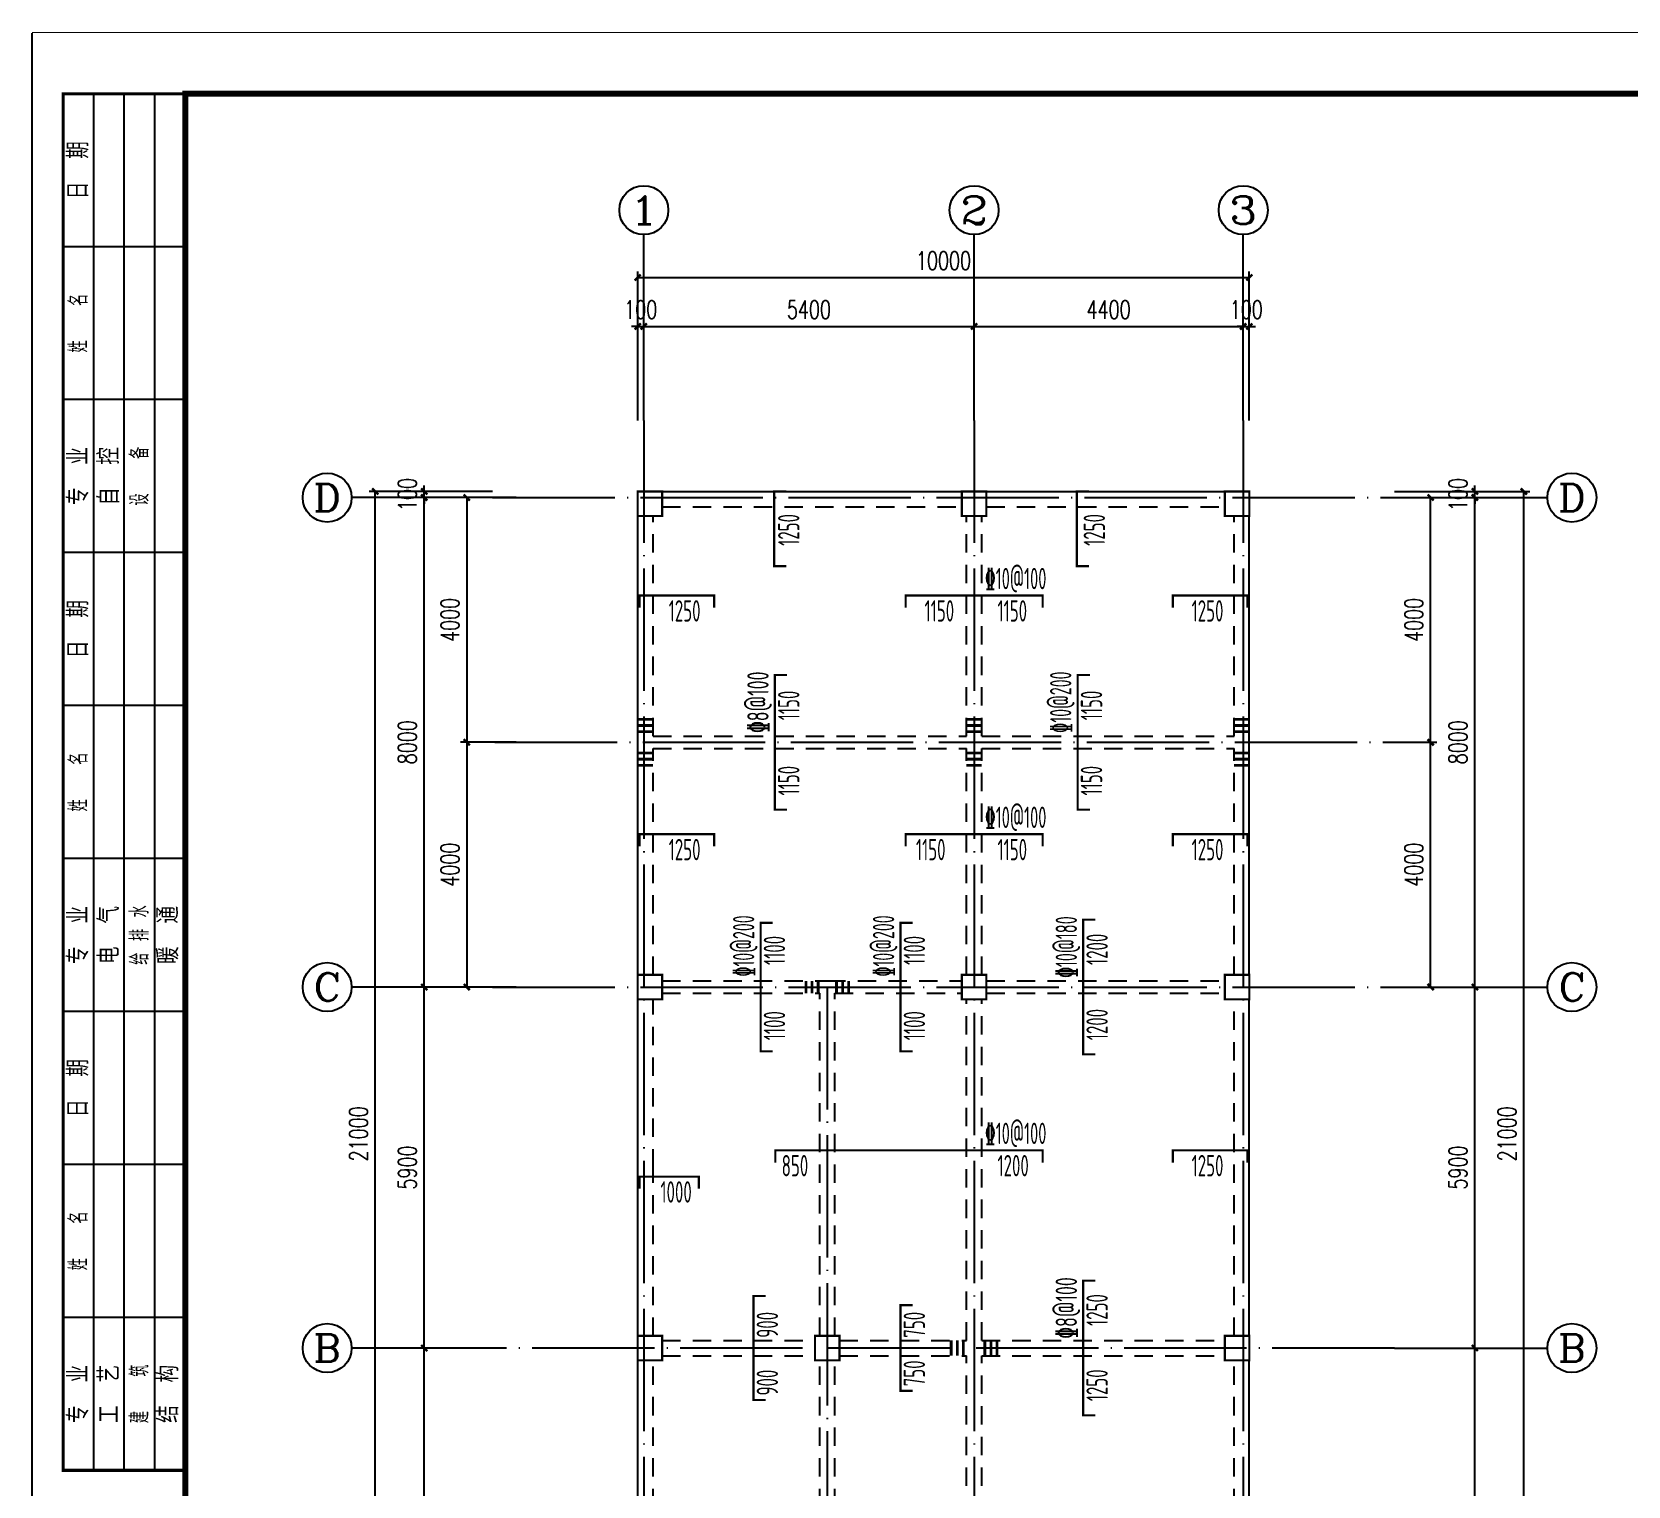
# Model space of a CAD drawing. Extents: x 5827 to 252697, y -546879 to 4066219.
# Drawn here: x 46554 to 72652, y -409546 to -385779 of the extents above; entities that cross this region are included whole.
import ezdxf
from ezdxf.enums import TextEntityAlignment as Align

# ---------------------------------------------------------------- set-up
doc = ezdxf.new("R2010")
doc.units = 0
doc.header["$MEASUREMENT"] = 0
doc.linetypes.add('3', pattern=[500, 300, -200])
doc.linetypes.add('DOTE', pattern=[2.42, 2, -0.2, 0.02, -0.2])
for name, color, linetype in [('1305', 1, 'Continuous'), ('AXIS', 3, 'Continuous'), ('AXIS_TEXT', 7, 'Continuous'), ('DOTE', 1, 'DOTE'), ('FRAME', 3, 'Continuous'), ('S_BEAM', 4, 'Continuous'), ('S_BEAMDASH', 134, '3'), ('S_BEAMDIMMASS', 2, 'Continuous'), ('S_CL', 2, 'Continuous'), ('S_SUBBEAMHOOP', 1, 'Continuous'), ('填充', 8, 'Continuous')]:
    doc.layers.add(name, color=color, linetype=linetype)
doc.styles.add('_TCH_AXIS', font='COMPLEX', dxfattribs={"bigfont": 'GBCBIG'})
doc.styles.add('_TCH_DIM_T3', font='SIMPLEX', dxfattribs={"width": 0.705882, "bigfont": 'GBCBIG'})
doc.styles.add('COMPLEX', font='COMPLEX')
doc.styles.add('DXFS', font='txt.shx', dxfattribs={"width": 0.7, "bigfont": 'dxfs.shx'})
doc.styles.get("Standard").update_dxf_attribs({"font": 'tssdeng.shx', "width": 0.6, "bigfont": 'a.shx'})
doc.dimstyles.new('_TCH_ARCH&&100', dxfattribs={"dimtxt": 297.5, "dimasz": 100, "dimexe": 100, "dimexo": 0, "dimgap": 126.25, "dimtad": 1, "dimdec": 0, "dimzin": 0, "dimdsep": 46, "dimtxsty": '_TCH_DIM_T3', "dimblk": 'ARCHTICK', "dimcen": 0.09, "dimclrt": 7, "dimazin": 2, "dimtfac": 1, "dimtdec": 0, "dimtix": 1, "dimtmove": 2, "dimatfit": 3, "dimfxl": 0, "dimtolj": 1, "dimtzin": 0, "dimarcsym": 0})

# ---------------------------------------------------------------- blocks, each defined once
blk = doc.blocks.new('_ArchTick')
at = {"color": 0, "linetype": 'ByBlock', "const_width": 0.4}
blk.add_lwpolyline([(-0.5, -0.5), (0.5, 0.5)], dxfattribs=at)
blk = doc.blocks.new('*D377')
at = {"layer": 'AXIS', "color": 0, "lineweight": -2, "transparency": 16777216}
for p, q in [((56459, -390593), (56359, -390593)), ((56459, -392129), (56459, -390493)), ((56459, -390593), (56559, -390593)), ((56559, -392129), (56559, -390493)), ((56559, -390593), (56659, -390593))]:
    blk.add_line(p, q, dxfattribs=at)
at = {"layer": 'Defpoints', "color": 0, "transparency": 16777216}
for p in [(56559, -390593), (56459, -392129), (56559, -392129)]:
    blk.add_point(p, dxfattribs=at)
at = {"layer": 'AXIS', "color": 0, "lineweight": -2, "transparency": 16777216, "xscale": 100, "yscale": 100, "zscale": 100}
blk.add_blockref('_ArchTick', (56459, -390593), dxfattribs=at)
at = {"layer": 'AXIS', "color": 0, "lineweight": -2, "transparency": 16777216, "xscale": 100, "yscale": 100, "zscale": 100, "rotation": 180}
blk.add_blockref('_ArchTick', (56559, -390593), dxfattribs=at)
at = {"layer": 'AXIS', "color": 7, "transparency": 16777216, "insert": (56509, -390318), "char_height": 297.5, "attachment_point": 5, "style": '_TCH_DIM_T3'}
blk.add_mtext('\\A1;100', dxfattribs=at)
blk = doc.blocks.new('*D378')
at = {"layer": 'AXIS', "color": 0, "lineweight": -2, "transparency": 16777216}
for p, q in [((56559, -392129), (56559, -390493)), ((56559, -390593), (61959, -390593)), ((61959, -392129), (61959, -390493))]:
    blk.add_line(p, q, dxfattribs=at)
at = {"layer": 'Defpoints', "color": 0, "transparency": 16777216}
for p in [(61959, -390593), (56559, -392129), (61959, -392129)]:
    blk.add_point(p, dxfattribs=at)
at = {"layer": 'AXIS', "color": 0, "lineweight": -2, "transparency": 16777216, "xscale": 100, "yscale": 100, "zscale": 100, "rotation": 180}
blk.add_blockref('_ArchTick', (56559, -390593), dxfattribs=at)
at = {"layer": 'AXIS', "color": 0, "lineweight": -2, "transparency": 16777216, "xscale": 100, "yscale": 100, "zscale": 100}
blk.add_blockref('_ArchTick', (61959, -390593), dxfattribs=at)
at = {"layer": 'AXIS', "color": 7, "transparency": 16777216, "insert": (59259, -390318), "char_height": 297.5, "attachment_point": 5, "style": '_TCH_DIM_T3'}
blk.add_mtext('\\A1;5400', dxfattribs=at)
blk = doc.blocks.new('*D379')
at = {"layer": 'AXIS', "color": 0, "lineweight": -2, "transparency": 16777216}
for p, q in [((61959, -392129), (61959, -390493)), ((61959, -390593), (66359, -390593)), ((66359, -392129), (66359, -390493))]:
    blk.add_line(p, q, dxfattribs=at)
at = {"layer": 'Defpoints', "color": 0, "transparency": 16777216}
for p in [(66359, -390593), (61959, -392129), (66359, -392129)]:
    blk.add_point(p, dxfattribs=at)
at = {"layer": 'AXIS', "color": 0, "lineweight": -2, "transparency": 16777216, "xscale": 100, "yscale": 100, "zscale": 100, "rotation": 180}
blk.add_blockref('_ArchTick', (61959, -390593), dxfattribs=at)
at = {"layer": 'AXIS', "color": 0, "lineweight": -2, "transparency": 16777216, "xscale": 100, "yscale": 100, "zscale": 100}
blk.add_blockref('_ArchTick', (66359, -390593), dxfattribs=at)
at = {"layer": 'AXIS', "color": 7, "transparency": 16777216, "insert": (64159, -390318), "char_height": 297.5, "attachment_point": 5, "style": '_TCH_DIM_T3'}
blk.add_mtext('\\A1;4400', dxfattribs=at)
blk = doc.blocks.new('*D380')
at = {"layer": 'AXIS', "color": 0, "lineweight": -2, "transparency": 16777216}
for p, q in [((66359, -390593), (66259, -390593)), ((66359, -392129), (66359, -390493)), ((66359, -390593), (66459, -390593)), ((66459, -392129), (66459, -390493)), ((66459, -390593), (66559, -390593))]:
    blk.add_line(p, q, dxfattribs=at)
at = {"layer": 'Defpoints', "color": 0, "transparency": 16777216}
for p in [(66459, -390593), (66359, -392129), (66459, -392129)]:
    blk.add_point(p, dxfattribs=at)
at = {"layer": 'AXIS', "color": 0, "lineweight": -2, "transparency": 16777216, "xscale": 100, "yscale": 100, "zscale": 100}
blk.add_blockref('_ArchTick', (66359, -390593), dxfattribs=at)
at = {"layer": 'AXIS', "color": 0, "lineweight": -2, "transparency": 16777216, "xscale": 100, "yscale": 100, "zscale": 100, "rotation": 180}
blk.add_blockref('_ArchTick', (66459, -390593), dxfattribs=at)
at = {"layer": 'AXIS', "color": 7, "transparency": 16777216, "insert": (66409, -390318), "char_height": 297.5, "attachment_point": 5, "style": '_TCH_DIM_T3'}
blk.add_mtext('\\A1;100', dxfattribs=at)
blk = doc.blocks.new('*D381')
at = {"layer": 'AXIS', "color": 0, "lineweight": -2, "transparency": 16777216}
for p, q in [((56459, -392129), (56459, -389693)), ((56459, -389793), (66459, -389793)), ((66459, -392129), (66459, -389693))]:
    blk.add_line(p, q, dxfattribs=at)
at = {"layer": 'Defpoints', "color": 0, "transparency": 16777216}
for p in [(66459, -389793), (56459, -392129), (66459, -392129)]:
    blk.add_point(p, dxfattribs=at)
at = {"layer": 'AXIS', "color": 0, "lineweight": -2, "transparency": 16777216, "xscale": 100, "yscale": 100, "zscale": 100, "rotation": 180}
blk.add_blockref('_ArchTick', (56459, -389793), dxfattribs=at)
at = {"layer": 'AXIS', "color": 0, "lineweight": -2, "transparency": 16777216, "xscale": 100, "yscale": 100, "zscale": 100}
blk.add_blockref('_ArchTick', (66459, -389793), dxfattribs=at)
at = {"layer": 'AXIS', "color": 7, "transparency": 16777216, "insert": (61459, -389518), "char_height": 297.5, "attachment_point": 5, "style": '_TCH_DIM_T3'}
blk.add_mtext('\\A1;10000', dxfattribs=at)
blk = doc.blocks.new('*D388')
at = {"layer": 'AXIS', "color": 0, "lineweight": -2, "transparency": 16777216}
for p, q in [((68833, -407290), (70247, -407290)), ((70147, -414190), (70147, -407290)), ((68833, -414190), (70247, -414190))]:
    blk.add_line(p, q, dxfattribs=at)
at = {"layer": 'Defpoints', "color": 0, "transparency": 16777216}
for p in [(68833, -407290), (70147, -407290), (68833, -414190)]:
    blk.add_point(p, dxfattribs=at)
at = {"layer": 'AXIS', "color": 0, "lineweight": -2, "transparency": 16777216, "xscale": 100, "yscale": 100, "zscale": 100}
for p, rotation in [((70147, -407290), 90), ((70147, -414190), 270)]:
    blk.add_blockref('_ArchTick', p, dxfattribs=dict(at, rotation=rotation))
at = {"layer": 'AXIS', "color": 7, "transparency": 16777216, "insert": (69872, -410740), "char_height": 297.5, "attachment_point": 5, "rotation": 90, "style": '_TCH_DIM_T3'}
blk.add_mtext('\\A1;6900', dxfattribs=at)
blk = doc.blocks.new('*D389')
at = {"layer": 'AXIS', "color": 0, "lineweight": -2, "transparency": 16777216}
for p, q in [((68833, -401390), (70247, -401390)), ((70147, -407290), (70147, -401390)), ((68833, -407290), (70247, -407290))]:
    blk.add_line(p, q, dxfattribs=at)
at = {"layer": 'Defpoints', "color": 0, "transparency": 16777216}
for p in [(68833, -401390), (70147, -401390), (68833, -407290)]:
    blk.add_point(p, dxfattribs=at)
at = {"layer": 'AXIS', "color": 0, "lineweight": -2, "transparency": 16777216, "xscale": 100, "yscale": 100, "zscale": 100}
for p, rotation in [((70147, -401390), 90), ((70147, -407290), 270)]:
    blk.add_blockref('_ArchTick', p, dxfattribs=dict(at, rotation=rotation))
at = {"layer": 'AXIS', "color": 7, "transparency": 16777216, "insert": (69872, -404340), "char_height": 297.5, "attachment_point": 5, "rotation": 90, "style": '_TCH_DIM_T3'}
blk.add_mtext('\\A1;5900', dxfattribs=at)
blk = doc.blocks.new('*D390')
at = {"layer": 'AXIS', "color": 0, "lineweight": -2, "transparency": 16777216}
for p, q in [((68833, -393390), (70247, -393390)), ((70147, -401390), (70147, -393390)), ((68833, -401390), (70247, -401390))]:
    blk.add_line(p, q, dxfattribs=at)
at = {"layer": 'Defpoints', "color": 0, "transparency": 16777216}
for p in [(68833, -393390), (70147, -393390), (68833, -401390)]:
    blk.add_point(p, dxfattribs=at)
at = {"layer": 'AXIS', "color": 0, "lineweight": -2, "transparency": 16777216, "xscale": 100, "yscale": 100, "zscale": 100}
for p, rotation in [((70147, -393390), 90), ((70147, -401390), 270)]:
    blk.add_blockref('_ArchTick', p, dxfattribs=dict(at, rotation=rotation))
at = {"layer": 'AXIS', "color": 7, "transparency": 16777216, "insert": (69872, -397390), "char_height": 297.5, "attachment_point": 5, "rotation": 90, "style": '_TCH_DIM_T3'}
blk.add_mtext('\\A1;8000', dxfattribs=at)
blk = doc.blocks.new('*D391')
at = {"layer": 'AXIS', "color": 0, "lineweight": -2, "transparency": 16777216}
for p, q in [((68833, -393290), (70247, -393290)), ((70147, -393290), (70147, -393190)), ((70147, -393390), (70147, -393290)), ((68833, -393390), (70247, -393390)), ((70147, -393390), (70147, -393490))]:
    blk.add_line(p, q, dxfattribs=at)
at = {"layer": 'Defpoints', "color": 0, "transparency": 16777216}
for p in [(68833, -393290), (70147, -393290), (68833, -393390)]:
    blk.add_point(p, dxfattribs=at)
at = {"layer": 'AXIS', "color": 0, "lineweight": -2, "transparency": 16777216, "xscale": 100, "yscale": 100, "zscale": 100}
for p, rotation in [((70147, -393290), 270), ((70147, -393390), 90)]:
    blk.add_blockref('_ArchTick', p, dxfattribs=dict(at, rotation=rotation))
at = {"layer": 'AXIS', "color": 7, "transparency": 16777216, "insert": (69872, -393340), "char_height": 297.5, "attachment_point": 5, "rotation": 90, "style": '_TCH_DIM_T3'}
blk.add_mtext('\\A1;100', dxfattribs=at)
blk = doc.blocks.new('*D392')
at = {"layer": 'AXIS', "color": 0, "lineweight": -2, "transparency": 16777216}
for p, q in [((68833, -393290), (71047, -393290)), ((70947, -414290), (70947, -393290)), ((68833, -414290), (71047, -414290))]:
    blk.add_line(p, q, dxfattribs=at)
at = {"layer": 'Defpoints', "color": 0, "transparency": 16777216}
for p in [(68833, -393290), (70947, -393290), (68833, -414290)]:
    blk.add_point(p, dxfattribs=at)
at = {"layer": 'AXIS', "color": 0, "lineweight": -2, "transparency": 16777216, "xscale": 100, "yscale": 100, "zscale": 100}
for p, rotation in [((70947, -393290), 90), ((70947, -414290), 270)]:
    blk.add_blockref('_ArchTick', p, dxfattribs=dict(at, rotation=rotation))
at = {"layer": 'AXIS', "color": 7, "transparency": 16777216, "insert": (70672, -403790), "char_height": 297.5, "attachment_point": 5, "rotation": 90, "style": '_TCH_DIM_T3'}
blk.add_mtext('\\A1;21000', dxfattribs=at)
blk = doc.blocks.new('*D394')
at = {"layer": 'AXIS', "color": 0, "lineweight": -2, "transparency": 16777216}
for p, q in [((54085, -407290), (52868, -407290)), ((52968, -414190), (52968, -407290)), ((54085, -414190), (52868, -414190))]:
    blk.add_line(p, q, dxfattribs=at)
at = {"layer": 'Defpoints', "color": 0, "transparency": 16777216}
for p in [(52968, -407290), (54085, -407290), (54085, -414190)]:
    blk.add_point(p, dxfattribs=at)
at = {"layer": 'AXIS', "color": 0, "lineweight": -2, "transparency": 16777216, "xscale": 100, "yscale": 100, "zscale": 100}
for p, rotation in [((52968, -407290), 90), ((52968, -414190), 270)]:
    blk.add_blockref('_ArchTick', p, dxfattribs=dict(at, rotation=rotation))
at = {"layer": 'AXIS', "color": 7, "transparency": 16777216, "insert": (52693, -410740), "char_height": 297.5, "attachment_point": 5, "rotation": 90, "style": '_TCH_DIM_T3'}
blk.add_mtext('\\A1;6900', dxfattribs=at)
blk = doc.blocks.new('*D395')
at = {"layer": 'AXIS', "color": 0, "lineweight": -2, "transparency": 16777216}
for p, q in [((54085, -401390), (52868, -401390)), ((52968, -407290), (52968, -401390)), ((54085, -407290), (52868, -407290))]:
    blk.add_line(p, q, dxfattribs=at)
at = {"layer": 'Defpoints', "color": 0, "transparency": 16777216}
for p in [(52968, -401390), (54085, -401390), (54085, -407290)]:
    blk.add_point(p, dxfattribs=at)
at = {"layer": 'AXIS', "color": 0, "lineweight": -2, "transparency": 16777216, "xscale": 100, "yscale": 100, "zscale": 100}
for p, rotation in [((52968, -401390), 90), ((52968, -407290), 270)]:
    blk.add_blockref('_ArchTick', p, dxfattribs=dict(at, rotation=rotation))
at = {"layer": 'AXIS', "color": 7, "transparency": 16777216, "insert": (52693, -404340), "char_height": 297.5, "attachment_point": 5, "rotation": 90, "style": '_TCH_DIM_T3'}
blk.add_mtext('\\A1;5900', dxfattribs=at)
blk = doc.blocks.new('*D396')
at = {"layer": 'AXIS', "color": 0, "lineweight": -2, "transparency": 16777216}
for p, q in [((54085, -393390), (52868, -393390)), ((52968, -401390), (52968, -393390)), ((54085, -401390), (52868, -401390))]:
    blk.add_line(p, q, dxfattribs=at)
at = {"layer": 'Defpoints', "color": 0, "transparency": 16777216}
for p in [(52968, -393390), (54085, -393390), (54085, -401390)]:
    blk.add_point(p, dxfattribs=at)
at = {"layer": 'AXIS', "color": 0, "lineweight": -2, "transparency": 16777216, "xscale": 100, "yscale": 100, "zscale": 100}
for p, rotation in [((52968, -393390), 90), ((52968, -401390), 270)]:
    blk.add_blockref('_ArchTick', p, dxfattribs=dict(at, rotation=rotation))
at = {"layer": 'AXIS', "color": 7, "transparency": 16777216, "insert": (52693, -397390), "char_height": 297.5, "attachment_point": 5, "rotation": 90, "style": '_TCH_DIM_T3'}
blk.add_mtext('\\A1;8000', dxfattribs=at)
blk = doc.blocks.new('*D397')
at = {"layer": 'AXIS', "color": 0, "lineweight": -2, "transparency": 16777216}
for p, q in [((54085, -393290), (52868, -393290)), ((52968, -393290), (52968, -393190)), ((52968, -393390), (52968, -393290)), ((54085, -393390), (52868, -393390)), ((52968, -393390), (52968, -393490))]:
    blk.add_line(p, q, dxfattribs=at)
at = {"layer": 'Defpoints', "color": 0, "transparency": 16777216}
for p in [(52968, -393290), (54085, -393290), (54085, -393390)]:
    blk.add_point(p, dxfattribs=at)
at = {"layer": 'AXIS', "color": 0, "lineweight": -2, "transparency": 16777216, "xscale": 100, "yscale": 100, "zscale": 100}
for p, rotation in [((52968, -393290), 270), ((52968, -393390), 90)]:
    blk.add_blockref('_ArchTick', p, dxfattribs=dict(at, rotation=rotation))
at = {"layer": 'AXIS', "color": 7, "transparency": 16777216, "insert": (52693, -393340), "char_height": 297.5, "attachment_point": 5, "rotation": 90, "style": '_TCH_DIM_T3'}
blk.add_mtext('\\A1;100', dxfattribs=at)
blk = doc.blocks.new('*D398')
at = {"layer": 'AXIS', "color": 0, "lineweight": -2, "transparency": 16777216}
for p, q in [((54085, -393290), (52068, -393290)), ((52168, -414290), (52168, -393290)), ((54085, -414290), (52068, -414290))]:
    blk.add_line(p, q, dxfattribs=at)
at = {"layer": 'Defpoints', "color": 0, "transparency": 16777216}
for p in [(52168, -393290), (54085, -393290), (54085, -414290)]:
    blk.add_point(p, dxfattribs=at)
at = {"layer": 'AXIS', "color": 0, "lineweight": -2, "transparency": 16777216, "xscale": 100, "yscale": 100, "zscale": 100}
for p, rotation in [((52168, -393290), 90), ((52168, -414290), 270)]:
    blk.add_blockref('_ArchTick', p, dxfattribs=dict(at, rotation=rotation))
at = {"layer": 'AXIS', "color": 7, "transparency": 16777216, "insert": (51893, -403790), "char_height": 297.5, "attachment_point": 5, "rotation": 90, "style": '_TCH_DIM_T3'}
blk.add_mtext('\\A1;21000', dxfattribs=at)
blk = doc.blocks.new('_AXISO')
blk.add_circle((0, 0), 0.5)
at = {"layer": 'AXIS_TEXT', "style": 'COMPLEX', "width": 1.041667}
blk.add_attdef('A', text='', height=0.56, dxfattribs=at).set_placement((-0.25, -0.28), (0.25, -0.28), align=Align.FIT)
blk = doc.blocks.new('*D408')
at = {"layer": 'AXIS', "color": 0, "lineweight": -2, "transparency": 16777216}
for p, q in [((68833, -397390), (69524, -397390)), ((69424, -401390), (69424, -397390)), ((68833, -401390), (69524, -401390))]:
    blk.add_line(p, q, dxfattribs=at)
at = {"layer": 'Defpoints', "color": 0, "transparency": 16777216}
for p in [(68833, -397390), (69424, -397390), (68833, -401390)]:
    blk.add_point(p, dxfattribs=at)
at = {"layer": 'AXIS', "color": 0, "lineweight": -2, "transparency": 16777216, "xscale": 100, "yscale": 100, "zscale": 100}
for p, rotation in [((69424, -397390), 90), ((69424, -401390), 270)]:
    blk.add_blockref('_ArchTick', p, dxfattribs=dict(at, rotation=rotation))
at = {"layer": 'AXIS', "color": 7, "transparency": 16777216, "insert": (69149, -399390), "char_height": 297.5, "attachment_point": 5, "rotation": 90, "style": '_TCH_DIM_T3'}
blk.add_mtext('\\A1;4000', dxfattribs=at)
blk = doc.blocks.new('*D403')
at = {"layer": 'AXIS', "color": 0, "lineweight": -2, "transparency": 16777216}
for p, q in [((68833, -393390), (69524, -393390)), ((69424, -397390), (69424, -393390)), ((68833, -397390), (69524, -397390))]:
    blk.add_line(p, q, dxfattribs=at)
at = {"layer": 'Defpoints', "color": 0, "transparency": 16777216}
for p in [(68833, -393390), (69424, -393390), (68833, -397390)]:
    blk.add_point(p, dxfattribs=at)
at = {"layer": 'AXIS', "color": 0, "lineweight": -2, "transparency": 16777216, "xscale": 100, "yscale": 100, "zscale": 100}
for p, rotation in [((69424, -393390), 90), ((69424, -397390), 270)]:
    blk.add_blockref('_ArchTick', p, dxfattribs=dict(at, rotation=rotation))
at = {"layer": 'AXIS', "color": 7, "transparency": 16777216, "insert": (69149, -395390), "char_height": 297.5, "attachment_point": 5, "rotation": 90, "style": '_TCH_DIM_T3'}
blk.add_mtext('\\A1;4000', dxfattribs=at)
blk = doc.blocks.new('*D409')
at = {"layer": 'AXIS', "color": 0, "lineweight": -2, "transparency": 16777216}
for p, q in [((54474, -393390), (53564, -393390)), ((53664, -393390), (53664, -397390)), ((54474, -397390), (53564, -397390))]:
    blk.add_line(p, q, dxfattribs=at)
at = {"layer": 'Defpoints', "color": 0, "transparency": 16777216}
for p in [(54474, -393390), (53664, -397390), (54474, -397390)]:
    blk.add_point(p, dxfattribs=at)
at = {"layer": 'AXIS', "color": 0, "lineweight": -2, "transparency": 16777216, "xscale": 100, "yscale": 100, "zscale": 100}
for p, rotation in [((53664, -393390), 90), ((53664, -397390), 270)]:
    blk.add_blockref('_ArchTick', p, dxfattribs=dict(at, rotation=rotation))
at = {"layer": 'AXIS', "color": 7, "transparency": 16777216, "insert": (53389, -395390), "char_height": 297.5, "attachment_point": 5, "rotation": 90, "style": '_TCH_DIM_T3'}
blk.add_mtext('\\A1;4000', dxfattribs=at)
blk = doc.blocks.new('*D404')
at = {"layer": 'AXIS', "color": 0, "lineweight": -2, "transparency": 16777216}
for p, q in [((54474, -397390), (53564, -397390)), ((53664, -397390), (53664, -401390)), ((54474, -401390), (53564, -401390))]:
    blk.add_line(p, q, dxfattribs=at)
at = {"layer": 'Defpoints', "color": 0, "transparency": 16777216}
for p in [(54474, -397390), (53664, -401390), (54474, -401390)]:
    blk.add_point(p, dxfattribs=at)
at = {"layer": 'AXIS', "color": 0, "lineweight": -2, "transparency": 16777216, "xscale": 100, "yscale": 100, "zscale": 100}
for p, rotation in [((53664, -397390), 90), ((53664, -401390), 270)]:
    blk.add_blockref('_ArchTick', p, dxfattribs=dict(at, rotation=rotation))
at = {"layer": 'AXIS', "color": 7, "transparency": 16777216, "insert": (53389, -399390), "char_height": 297.5, "attachment_point": 5, "rotation": 90, "style": '_TCH_DIM_T3'}
blk.add_mtext('\\A1;4000', dxfattribs=at)
blk = doc.blocks.new('A$C2F0C53E4')
at = {"layer": 'FRAME', "lineweight": 18}
blk.add_line((0, 0), (0, 42000), dxfattribs=at)
at = {"layer": 'FRAME'}
for points in [[(10, 42010, 20, 20, 0), (10, 10, 20, 20, 0), (59410, 10, 20, 20, 0), (59410, 42010, 20, 20, 0)], [(2510, 41010, 100, 100, 0), (2510, 1010, 100, 100, 0), (58410, 1010, 100, 100, 0), (58410, 41010, 100, 100, 0)]]:
    blk.add_lwpolyline(points, format="xyseb", close=True, dxfattribs=at)
blk.add_lwpolyline([(2510, 41010, 50, 50, 0), (510, 41010, 50, 50, 0), (510, 18510, 50, 50, 0), (2510, 18510, 50, 50, 0)], format="xyseb", dxfattribs=at)
for points in [[(1010, 18510), (1010, 41010)], [(1510, 18510), (1510, 41010)], [(2010, 18510), (2010, 41010)], [(2510, 38510), (510, 38510)], [(2510, 36010), (510, 36010)], [(2510, 33510), (510, 33510)], [(2510, 31010), (510, 31010)], [(2510, 28510), (510, 28510)], [(2510, 26010), (510, 26010)], [(2510, 23510), (510, 23510)], [(2510, 21010), (510, 21010)]]:
    blk.add_lwpolyline(points, dxfattribs=at)
at = {"layer": 'FRAME', "char_height": 300, "attachment_point": 5, "rotation": 90, "style": 'DXFS'}
for s, insert, width in [('{\\f宋体|b0|i0|c134|p2;日\\Ftxt.shx,dxfs.shx|c134;  \\f宋体|b0|i0|c134|p2;期\\P}', (760, 39760), 1132.5), ('姓   名', (760, 37260), 1185), ('设   备', (1760, 34760), 1227), ('{\\f宋体|b0|i0|c134|p2;专\\Ftxt.shx,dxfs.shx|c134;  \\f宋体|b0|i0|c134|p2;业\\P}', (760, 34760), 1203.38), ('{\\f宋体|b0|i0|c134|p2;自\\Ftxt.shx,dxfs.shx|c134;  \\f宋体|b0|i0|c134|p2;控\\P}', (1260, 34760), 1148.25), ('{\\f宋体|b0|i0|c134|p2;日\\Ftxt.shx,dxfs.shx|c134;  \\f宋体|b0|i0|c134|p2;期\\P}', (760, 32260), 1132.5), ('姓   名', (760, 29760), 1185), ('{\\f宋体|b0|i0|c134|p2;专\\Ftxt.shx,dxfs.shx|c134;  \\f宋体|b0|i0|c134|p2;业\\P}', (760, 27260), 1203.38), ('{\\f宋体|b0|i0|c134|p2;电\\Ftxt.shx,dxfs.shx|c134;  \\f宋体|b0|i0|c134|p2;气\\P}', (1260, 27260), 1182.38), ('给 排 水', (1760, 27260), 1352.62), ('{\\f宋体|b0|i0|c134|p2;暖\\Ftxt.shx,dxfs.shx|c134;  \\f宋体|b0|i0|c134|p2;通\\P}', (2230, 27260), 1200.75), ('{\\f宋体|b0|i0|c134|p2;日\\Ftxt.shx,dxfs.shx|c134;  \\f宋体|b0|i0|c134|p2;期\\P}', (760, 24760), 1132.5), ('姓   名', (760, 22260), 1185), ('{\\f宋体|b0|i0|c134|p2;专\\Ftxt.shx,dxfs.shx|c134;  \\f宋体|b0|i0|c134|p2;业\\P}', (760, 19760), 1203.38), ('{\\f宋体|b0|i0|c134|p2;工\\Ftxt.shx,dxfs.shx|c134;  \\f宋体|b0|i0|c134|p2;艺\\P}', (1260, 19760), 1177.12), ('建   筑', (1760, 19760), 1206), ('{\\f宋体|b0|i0|c134|p2;结\\Ftxt.shx,dxfs.shx|c134;  \\f宋体|b0|i0|c134|p2;构\\P}', (2230, 19760), 1192.88)]:
    blk.add_mtext(s, dxfattribs=dict(at, insert=insert, width=width))

msp = doc.modelspace()

# ---------------------------------------------------------------- linework, layer by layer
at = {"layer": '1305', "const_width": 35}
for points in [[(58889.223, -394510.204), (58689.223, -394510.204), (58689.223, -393290.204), (58889.223, -393290.204)], [(63839.224, -394510.204), (63639.224, -394510.204), (63639.224, -393290.204), (63839.224, -393290.204)], [(57709.224, -395190.202), (57709.224, -394990.202), (56489.224, -394990.204), (56489.224, -395190.204)], [(60839.224, -395190.204), (60839.224, -394990.204), (63079.224, -394990.204), (63079.224, -395190.204)], [(65209.224, -395190.202), (65209.224, -394990.202), (66429.224, -394990.204), (66429.224, -395190.204)], [(58902, -398490.204), (58702, -398490.204), (58702, -396290.204), (58902, -396290.204)], [(63852.001, -398490.204), (63652.001, -398490.204), (63652.001, -396290.204), (63852.001, -396290.204)], [(57709.224, -399091.998), (57709.224, -398891.998), (56489.224, -398892), (56489.224, -399092)], [(60839.224, -399092), (60839.224, -398892), (63079.224, -398892), (63079.224, -399092)], [(65209.224, -399091.998), (65209.224, -398891.998), (66429.224, -398892), (66429.224, -399092)], [(58668, -402440.204), (58468, -402440.204), (58468, -400340.204), (58668, -400340.204)], [(60955.5, -402440.204), (60755.5, -402440.204), (60755.5, -400340.204), (60955.5, -400340.204)], [(63943.5, -402490.204), (63743.5, -402490.204), (63743.5, -400290.204), (63943.5, -400290.204)], [(58709.224, -404258), (58709.224, -404058), (63079.224, -404058), (63079.224, -404258)], [(65209.224, -404257.998), (65209.224, -404057.998), (66429.224, -404058), (66429.224, -404258)], [(57459.224, -404687.998), (57459.224, -404487.998), (56489.224, -404488), (56489.224, -404688)], [(63943.5, -408390.204), (63743.5, -408390.204), (63743.5, -406190.204), (63943.5, -406190.204)], [(58552, -408140.204), (58352, -408140.204), (58352, -406440.204), (58552, -406440.204)], [(60955.5, -407990.204), (60755.5, -407990.204), (60755.5, -406590.204), (60955.5, -406590.204)]]:
    msp.add_lwpolyline(points, dxfattribs=at)
at = {"layer": 'AXIS'}
for p, q in [((56559.224, -392129.12), (56559.224, -389092.62)), ((61959.224, -392129.12), (61959.224, -389092.62)), ((66359.224, -392129.12), (66359.224, -389092.62)), ((54084.965, -393390.204), (51781.758, -393390.204)), ((68833.482, -393390.204), (71333.689, -393390.204)), ((54084.965, -401390.204), (51781.758, -401390.204)), ((68833.482, -401390.204), (71333.689, -401390.204)), ((54084.965, -407290.204), (51781.758, -407290.204)), ((68833.482, -407290.204), (71333.689, -407290.204))]:
    msp.add_line(p, q, dxfattribs=at)
at = {"layer": 'DOTE', "linetype": 'DOTE', "ltscale": 1000}
for p, q in [((56559.224, -392129.12), (56559.224, -415451.288)), ((61959.224, -392129.12), (61959.224, -415555)), ((66359.224, -392129.12), (66359.224, -415451.288)), ((54084.965, -393390.204), (68833.482, -393390.204)), ((54122.465, -397390.204), (68870.982, -397390.204)), ((54084.965, -401390.204), (68833.482, -401390.204)), ((59559.224, -401390.204), (59559.224, -415451.288)), ((68833.482, -407290.204), (54084.965, -407290.204))]:
    msp.add_line(p, q, dxfattribs=at)
at = {"layer": 'S_BEAM'}
for p, q in [((56859.224, -393290.204), (61759.224, -393290.204)), ((62159.224, -393290.204), (66059.224, -393290.204)), ((56459.224, -397390.204), (56459.224, -393690.204)), ((66459.224, -397390.204), (66459.224, -393690.204)), ((56459.224, -401190.205), (56459.224, -397390.204)), ((66459.224, -401190.205), (66459.224, -397390.204)), ((56459.224, -404340.205), (56459.224, -401590.205)), ((66459.224, -407090.205), (66459.224, -401590.205)), ((56459.224, -407090.205), (56459.224, -404340.205)), ((56459.224, -413890.205), (56459.224, -407490.205)), ((66459.224, -413890.205), (66459.224, -407490.205))]:
    msp.add_line(p, q, dxfattribs=at)
at = {"layer": 'S_BEAMDASH'}
for p, q in [((56859.224, -393540.204), (61759.224, -393540.204)), ((62159.224, -393540.204), (66059.224, -393540.204)), ((56709.224, -397290.204), (56709.224, -393690.204)), ((61834.224, -397290.204), (61834.224, -393690.204)), ((62084.224, -397290.204), (62084.224, -393690.204)), ((66209.224, -397290.204), (66209.224, -393690.204)), ((56709.224, -397290.204), (61834.224, -397290.204)), ((62084.224, -397290.204), (66209.224, -397290.204)), ((56709.224, -401190.205), (56709.224, -397490.204)), ((56709.224, -397490.204), (61834.224, -397490.204)), ((61834.224, -401190.205), (61834.224, -397490.204)), ((62084.224, -401190.205), (62084.224, -397490.204)), ((62084.224, -397490.204), (66209.224, -397490.204)), ((66209.224, -401190.205), (66209.224, -397490.204)), ((56859.224, -401290.205), (59559.224, -401290.205)), ((59559.224, -401290.205), (61759.224, -401290.205)), ((62159.224, -401290.205), (66059.224, -401290.205)), ((56709.224, -404340.205), (56709.224, -401590.205)), ((56859.224, -401490.205), (59434.224, -401490.205)), ((59434.224, -407090.205), (59434.224, -401490.205)), ((59684.224, -407090.205), (59684.224, -401490.205)), ((59684.224, -401490.205), (61759.224, -401490.205)), ((61834.224, -407165.205), (61834.224, -401590.205)), ((62084.224, -407165.205), (62084.224, -401590.205)), ((62159.224, -401490.205), (66059.224, -401490.205)), ((66209.224, -407090.205), (66209.224, -401590.205)), ((56709.224, -407090.205), (56709.224, -404340.205)), ((56859.224, -407165.205), (59359.224, -407165.205)), ((59759.224, -407165.205), (61834.224, -407165.205)), ((62084.224, -407165.205), (66059.224, -407165.205)), ((56709.224, -413890.205), (56709.224, -407490.205)), ((56859.224, -407415.205), (59359.224, -407415.205)), ((59434.224, -413890.205), (59434.224, -407490.205)), ((59684.224, -413890.205), (59684.224, -407490.205)), ((59759.224, -407415.205), (61834.224, -407415.205)), ((61834.224, -414040.205), (61834.224, -407415.205)), ((62084.224, -414040.205), (62084.224, -407415.205)), ((62084.224, -407415.205), (66059.224, -407415.205)), ((66209.224, -413890.205), (66209.224, -407490.205))]:
    msp.add_line(p, q, dxfattribs=at)
at = {"layer": 'S_CL', "const_width": 35}
for points in [[(56859.224, -393690.204), (56859.224, -393290.204), (56459.224, -393290.204), (56459.224, -393690.204)], [(62159.224, -393690.204), (62159.224, -393290.204), (61759.224, -393290.204), (61759.224, -393690.204)], [(66459.224, -393690.204), (66459.224, -393290.204), (66059.224, -393290.204), (66059.224, -393690.204)], [(56859.224, -401590.205), (56859.224, -401190.205), (56459.224, -401190.205), (56459.224, -401590.205)], [(62159.224, -401590.205), (62159.224, -401190.205), (61759.224, -401190.205), (61759.224, -401590.205)], [(66459.224, -401590.205), (66459.224, -401190.205), (66059.224, -401190.205), (66059.224, -401590.205)], [(56859.224, -407490.205), (56859.224, -407090.205), (56459.224, -407090.205), (56459.224, -407490.205)], [(59759.224, -407490.205), (59759.224, -407090.205), (59359.224, -407090.205), (59359.224, -407490.205)], [(66459.224, -407490.205), (66459.224, -407090.205), (66059.224, -407090.205), (66059.224, -407490.205)]]:
    msp.add_lwpolyline(points, close=True, dxfattribs=at)
at = {"layer": 'S_SUBBEAMHOOP', "const_width": 44.9}
for points in [[(56459.224, -397015.205), (56709.224, -397015.205)], [(56459.224, -397115.205), (56709.224, -397115.205)], [(56459.224, -397215.205), (56709.224, -397215.205)], [(61834.224, -397015.205), (62084.224, -397015.205)], [(61834.224, -397115.205), (62084.224, -397115.205)], [(61834.224, -397215.205), (62084.224, -397215.205)], [(66209.224, -397015.205), (66459.224, -397015.205)], [(66209.224, -397115.205), (66459.224, -397115.205)], [(66209.224, -397215.205), (66459.224, -397215.205)], [(56459.224, -397565.205), (56709.224, -397565.205)], [(56459.224, -397665.205), (56709.224, -397665.205)], [(61834.224, -397565.205), (62084.224, -397565.205)], [(61834.224, -397665.205), (62084.224, -397665.205)], [(66209.224, -397565.205), (66459.224, -397565.205)], [(66209.224, -397665.205), (66459.224, -397665.205)], [(56459.224, -397765.205), (56709.224, -397765.205)], [(61834.224, -397765.205), (62084.224, -397765.205)], [(66209.224, -397765.205), (66459.224, -397765.205)], [(59209.224, -401290.205), (59209.224, -401490.205)], [(59309.224, -401290.205), (59309.224, -401490.205)], [(59409.224, -401290.205), (59409.224, -401490.205)], [(59709.224, -401290.205), (59709.224, -401490.205)], [(59809.224, -401290.205), (59809.224, -401490.205)], [(59909.224, -401290.205), (59909.224, -401490.205)], [(61584.224, -407165.205), (61584.224, -407415.205)], [(61684.224, -407165.205), (61684.224, -407415.205)], [(61784.224, -407165.205), (61784.224, -407415.205)], [(62134.224, -407165.205), (62134.224, -407415.205)], [(62234.224, -407165.205), (62234.224, -407415.205)], [(62334.224, -407165.205), (62334.224, -407415.205)]]:
    msp.add_lwpolyline(points, dxfattribs=at)

# ---------------------------------------------------------------- block references
at = {"layer": 'AXIS'}
ref = msp.add_blockref('_AXISO', (56559.224, -388692.62), dxfattribs=dict(at, xscale=800, yscale=800, zscale=800))
ref.add_attrib('A', '1', dxfattribs={"layer": 'AXIS_TEXT', "height": 452.548, "style": '_TCH_AXIS', "width": 2.333333}).set_placement((56332.949, -388918.895), (56785.498, -388918.895), align=Align.FIT)
ref = msp.add_blockref('_AXISO', (61959.224, -388692.62), dxfattribs=dict(at, xscale=800, yscale=800, zscale=800))
ref.add_attrib('A', '2', dxfattribs={"layer": 'AXIS_TEXT', "height": 452.548, "style": '_TCH_AXIS', "width": 1.5}).set_placement((61732.949, -388918.895), (62185.498, -388918.895), align=Align.FIT)
ref = msp.add_blockref('_AXISO', (66359.224, -388692.62), dxfattribs=dict(at, xscale=800, yscale=800, zscale=800))
ref.add_attrib('A', '3', dxfattribs={"layer": 'AXIS_TEXT', "height": 452.548, "style": '_TCH_AXIS', "width": 1.5}).set_placement((66132.949, -388918.895), (66585.498, -388918.895), align=Align.FIT)
ref = msp.add_blockref('_AXISO', (51381.758, -393390.204), dxfattribs=dict(at, xscale=800, yscale=800, zscale=800))
ref.add_attrib('A', 'D', dxfattribs={"layer": 'AXIS_TEXT', "height": 452.548, "style": '_TCH_AXIS', "width": 1.235294}).set_placement((51155.484, -393616.478), (51608.032, -393616.478), align=Align.FIT)
ref = msp.add_blockref('_AXISO', (71733.689, -393390.204), dxfattribs=dict(at, xscale=800, yscale=800, zscale=800))
ref.add_attrib('A', 'D', dxfattribs={"layer": 'AXIS_TEXT', "height": 452.548, "style": '_TCH_AXIS', "width": 1.235294}).set_placement((71507.415, -393616.478), (71959.963, -393616.478), align=Align.FIT)
ref = msp.add_blockref('_AXISO', (51381.758, -401390.204), dxfattribs=dict(at, xscale=800, yscale=800, zscale=800))
ref.add_attrib('A', 'C', dxfattribs={"layer": 'AXIS_TEXT', "height": 452.548, "style": '_TCH_AXIS', "width": 1.4}).set_placement((51155.484, -401616.478), (51608.032, -401616.478), align=Align.FIT)
ref = msp.add_blockref('_AXISO', (71733.689, -401390.204), dxfattribs=dict(at, xscale=800, yscale=800, zscale=800))
ref.add_attrib('A', 'C', dxfattribs={"layer": 'AXIS_TEXT', "height": 452.548, "style": '_TCH_AXIS', "width": 1.4}).set_placement((71507.415, -401616.478), (71959.963, -401616.478), align=Align.FIT)
ref = msp.add_blockref('_AXISO', (51381.758, -407290.204), dxfattribs=dict(at, xscale=800, yscale=800, zscale=800))
ref.add_attrib('A', 'B', dxfattribs={"layer": 'AXIS_TEXT', "height": 452.548, "style": '_TCH_AXIS', "width": 1.235294}).set_placement((51155.484, -407516.478), (51608.032, -407516.478), align=Align.FIT)
ref = msp.add_blockref('_AXISO', (71733.689, -407290.204), dxfattribs=dict(at, xscale=800, yscale=800, zscale=800))
ref.add_attrib('A', 'B', dxfattribs={"layer": 'AXIS_TEXT', "height": 452.548, "style": '_TCH_AXIS', "width": 1.235294}).set_placement((71507.415, -407516.478), (71959.963, -407516.478), align=Align.FIT)
at = {"layer": '填充'}
msp.add_blockref('A$C2F0C53E4', (46554, -427799.5), dxfattribs=at)

# ---------------------------------------------------------------- texts
at = {"layer": 'S_BEAMDIMMASS', "width": 0.6}
for s, p in [('1250', (59103.954, -394178.803)), ('1250', (64100.454, -394178.803)), ('1150', (59103.954, -397029.303)), ('1150', (64053.955, -397029.303)), ('1150', (59103.954, -398259.303)), ('1150', (64053.955, -398259.303)), ('1100', (58869.954, -401029.303)), ('1100', (61157.454, -401029.303)), ('1200', (64145.454, -401029.303)), ('1100', (58869.954, -402259.303)), ('1100', (61157.454, -402259.303)), ('1200', (64145.454, -402259.303)), ('1250', (64145.454, -406929.303)), ('900', (58753.954, -407121.803)), ('750', (61157.454, -407121.803)), ('750', (61157.454, -407915.803)), ('900', (58753.954, -408065.803)), ('1250', (64145.454, -408159.303))]:
    msp.add_text(s, height=350, rotation=90, dxfattribs=at).set_placement(p)
at = {"layer": 'S_BEAMDIMMASS', "color": 4, "width": 0.574286}
for p, p2 in [((62136.724, -394888.605), (63141.724, -394888.605)), ((62136.724, -398790.4), (63141.724, -398790.4)), ((62136.724, -403956.4), (63141.724, -403956.4))]:
    msp.add_text('%%13210@100', height=350, dxfattribs=at).set_placement(p, p2, align=Align.FIT)
at = {"layer": 'S_BEAMDIMMASS', "width": 0.6}
for s, p in [('1250', (56965.697, -395416.954)), ('1150', (61149.197, -395416.954)), ('1150', (62341.697, -395416.954)), ('1250', (65515.697, -395416.954)), ('1250', (56965.697, -399318.75)), ('1150', (61008.197, -399318.75)), ('1150', (62341.697, -399318.75)), ('1250', (65515.697, -399318.75)), ('850', (58812.697, -404484.75)), ('1200', (62341.697, -404484.75)), ('1250', (65515.697, -404484.75)), ('1000', (56830.697, -404914.75))]:
    msp.add_text(s, height=350, dxfattribs=at).set_placement(p)
at = {"layer": 'S_BEAMDIMMASS'}
for s, width, p, p2 in [('%%1328@100', 0.654887, (58600.4, -397237.704), (58600.4, -396232.704)), ('%%13210@200', 0.557143, (63550.401, -397237.704), (63550.401, -396232.704)), ('%%13210@200', 0.557143, (58366.4, -401223.204), (58366.4, -400218.204)), ('%%13210@200', 0.557143, (60653.9, -401223.204), (60653.9, -400218.204)), ('%%13210@180', 0.574286, (63641.9, -401237.704), (63641.9, -400232.704)), ('%%1328@100', 0.654887, (63641.9, -407137.704), (63641.9, -406132.704))]:
    msp.add_text(s, height=350, rotation=90, dxfattribs=dict(at, width=width)).set_placement(p, p2, align=Align.FIT)

# ---------------------------------------------------------------- dimensions: what is measured, and where the dimension line sits
at = {"layer": 'AXIS'}
for p1, p2, distance, picture, middle in [((56459.224, -392129.12), (66459.224, -392129.12), 2336.5, '*D381', (61459.224, -389517.62)), ((56459.224, -392129.12), (56559.224, -392129.12), 1536.5, '*D377', (56509.224, -390317.62)), ((56559.224, -392129.12), (61959.224, -392129.12), 1536.5, '*D378', (59259.224, -390317.62)), ((61959.224, -392129.12), (66359.224, -392129.12), 1536.5, '*D379', (64159.224, -390317.62)), ((66359.224, -392129.12), (66459.224, -392129.12), 1536.5, '*D380', (66409.224, -390317.62)), ((54084.965, -393390.204), (54084.965, -393290.204), 1117, '*D397', (52692.965, -393340.204)), ((68833.482, -393390.204), (68833.482, -393290.204), -1314, '*D391', (69872.482, -393340.204)), ((54084.965, -414290.204), (54084.965, -393290.204), 1917, '*D398', (51892.965, -403790.204)), ((68833.482, -414290.204), (68833.482, -393290.204), -2114, '*D392', (70672.482, -403790.204)), ((54084.965, -401390.204), (54084.965, -393390.204), 1117, '*D396', (52692.965, -397390.204)), ((68833.482, -401390.204), (68833.482, -393390.204), -1314, '*D390', (69872.482, -397390.204)), ((54084.965, -407290.204), (54084.965, -401390.204), 1117, '*D395', (52692.965, -404340.204)), ((68833.482, -407290.204), (68833.482, -401390.204), -1314, '*D389', (69872.482, -404340.204)), ((54084.965, -414190.204), (54084.965, -407290.204), 1117, '*D394', (52692.965, -410740.204)), ((68833.482, -414190.204), (68833.482, -407290.204), -1314, '*D388', (69872.482, -410740.204))]:
    dim = msp.add_aligned_dim(p1=p1, p2=p2, distance=distance, dimstyle='_TCH_ARCH&&100', dxfattribs=at)
    dim.commit()
    dim.dimension.update_dxf_attribs({"geometry": picture, "text_midpoint": middle})
for base, p1, p2, picture, middle in [((53663.5, -397390.204), (54473.5, -393390.204), (54473.5, -397390.204), '*D409', (53388.5, -395390.204)), ((69423.5, -393390.204), (68833.482, -397390.204), (68833.482, -393390.204), '*D403', (69148.5, -395390.204)), ((53663.5, -401390.204), (54473.5, -397390.204), (54473.5, -401390.204), '*D404', (53388.5, -399390.204)), ((69423.5, -397390.204), (68833.482, -401390.204), (68833.482, -397390.204), '*D408', (69148.5, -399390.204))]:
    dim = msp.add_linear_dim(base=base, p1=p1, p2=p2, angle=90, dimstyle='_TCH_ARCH&&100', dxfattribs=at)
    dim.commit()
    dim.dimension.update_dxf_attribs({"geometry": picture, "text_midpoint": middle})

doc.saveas('drawing.dxf')
